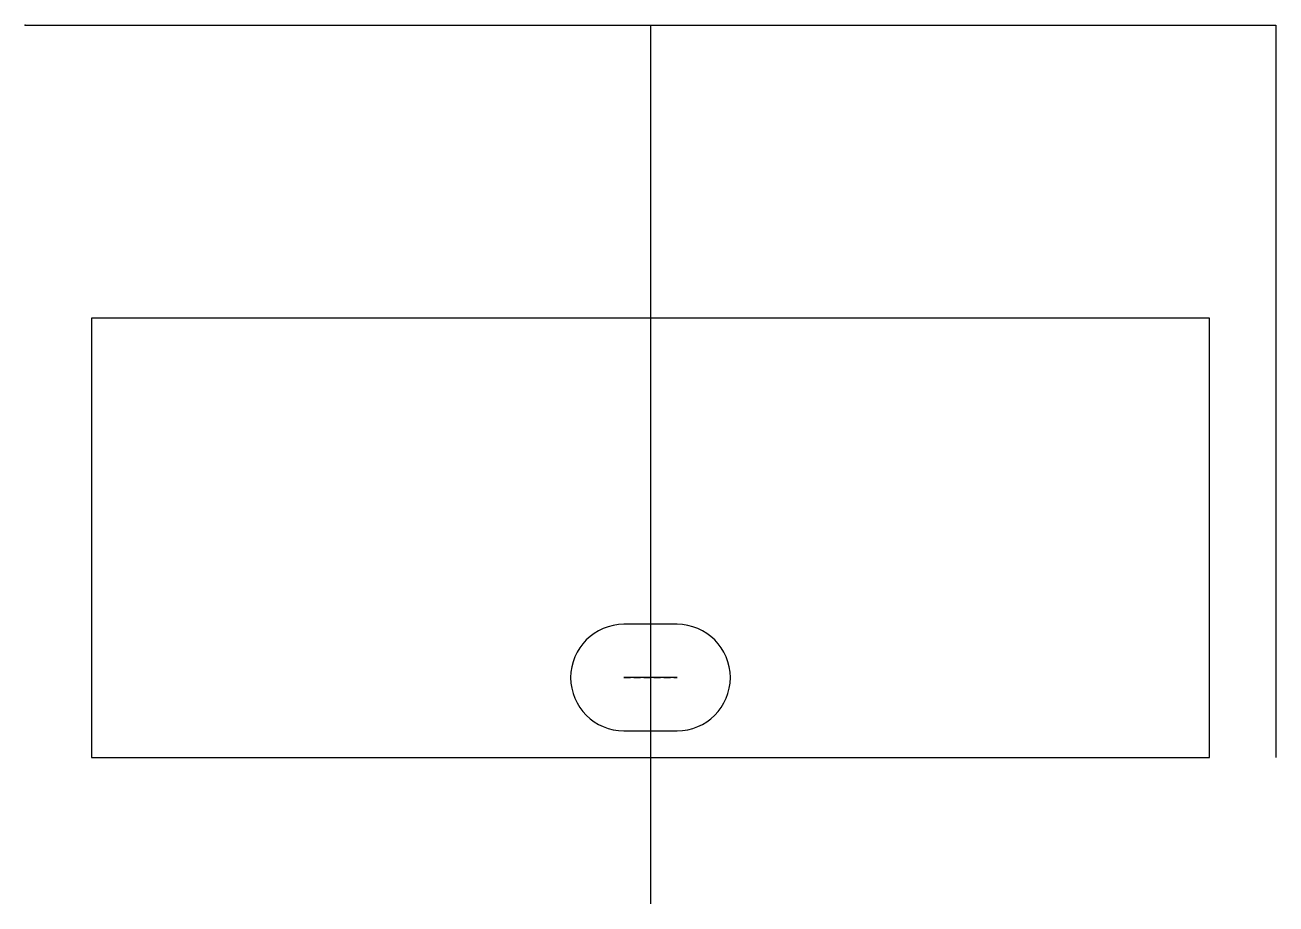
# Model space of a CAD drawing. Header units: millimetres. Extents: x 0 to 94, y -66 to 0.
import ezdxf

# ---------------------------------------------------------------- set-up
doc = ezdxf.new("R2010")
doc.units = ezdxf.units.MM
doc.linetypes.add('DASHED', pattern=[0.75, 0.5, -0.25])
doc.layers.get('0').update_dxf_attribs({"linetype": 'CONTINUOUS'})

msp = doc.modelspace()

# ---------------------------------------------------------------- linework, layer by layer
for p, q in [((0, 0), (94, 0)), ((47, 0), (47, -66)), ((94, 0), (94, -55)), ((47, -45), (47, -53)), ((49, -49), (45, -49))]:
    msp.add_line(p, q)
at = {"linetype": 'DASHED'}
msp.add_line((45, -49), (49, -49), dxfattribs=at)
msp.add_lwpolyline([(89, -22), (5, -22), (5, -55), (89, -55)], close=True)
msp.add_lwpolyline([(45, -53), (49, -53, 1), (49, -45), (45, -45, 1)], format="xyb", close=True)
msp.add_point((0, 0))

doc.saveas('drawing.dxf')
